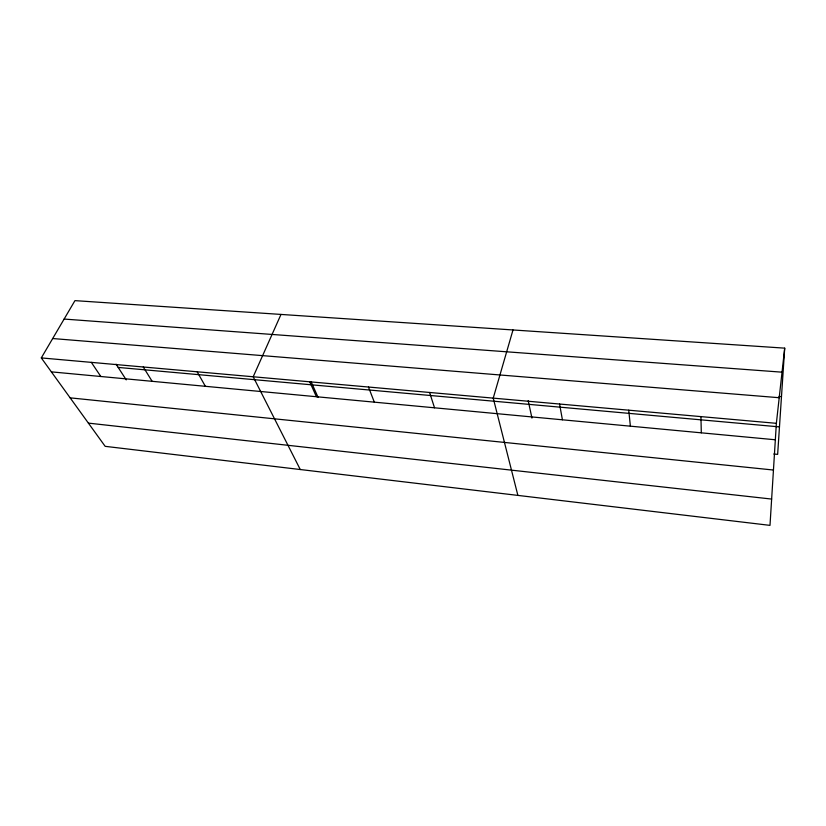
<?xml version="1.0" encoding="UTF-8"?>
<svg xmlns="http://www.w3.org/2000/svg" width="826" height="826" viewBox="0 0 826 826"><rect width="100%" height="100%" fill="white"/><g stroke="black" fill="none" stroke-linecap="round" stroke-linejoin="round"><path stroke-width="1.24" d="M784.7 348.149L776.368 423.325L769.997 525.367L105.17 446.339L41.3 357.916L74.949 300.633L784.7 348.149L777.648 454.383L773.807 454.011M512.998 329.956L493.236 398.132L517.881 495.404M280.995 314.427L253.19 376.77L300.272 469.529M64.129 319.063L782.036 372.175M778.949 396.428L781.479 396.635M52.688 338.536L779.207 397.719M41.3 357.916L776.368 423.325M118.19 367.425L779.476 426.897M51.377 371.865L775.346 439.773M70.138 397.843L773.456 470.035M88.403 423.118L771.639 499.069M91.335 362.366L100.834 376.501M116.084 364.173L126.244 379.877M143.249 366.992L152.139 381.313M197.166 371.793L205.375 386.31M310.989 381.488L318.103 397.399M309.719 381.798L316.41 396.728M368.468 387.033L374.323 402.159M429.592 392.474L434.528 407.807M528.196 400.62L531.954 418.101M559.563 404.038L562.413 419.794M628.731 410.192L630.393 426.175M700.933 416.614L701.305 432.824"/></g></svg>
